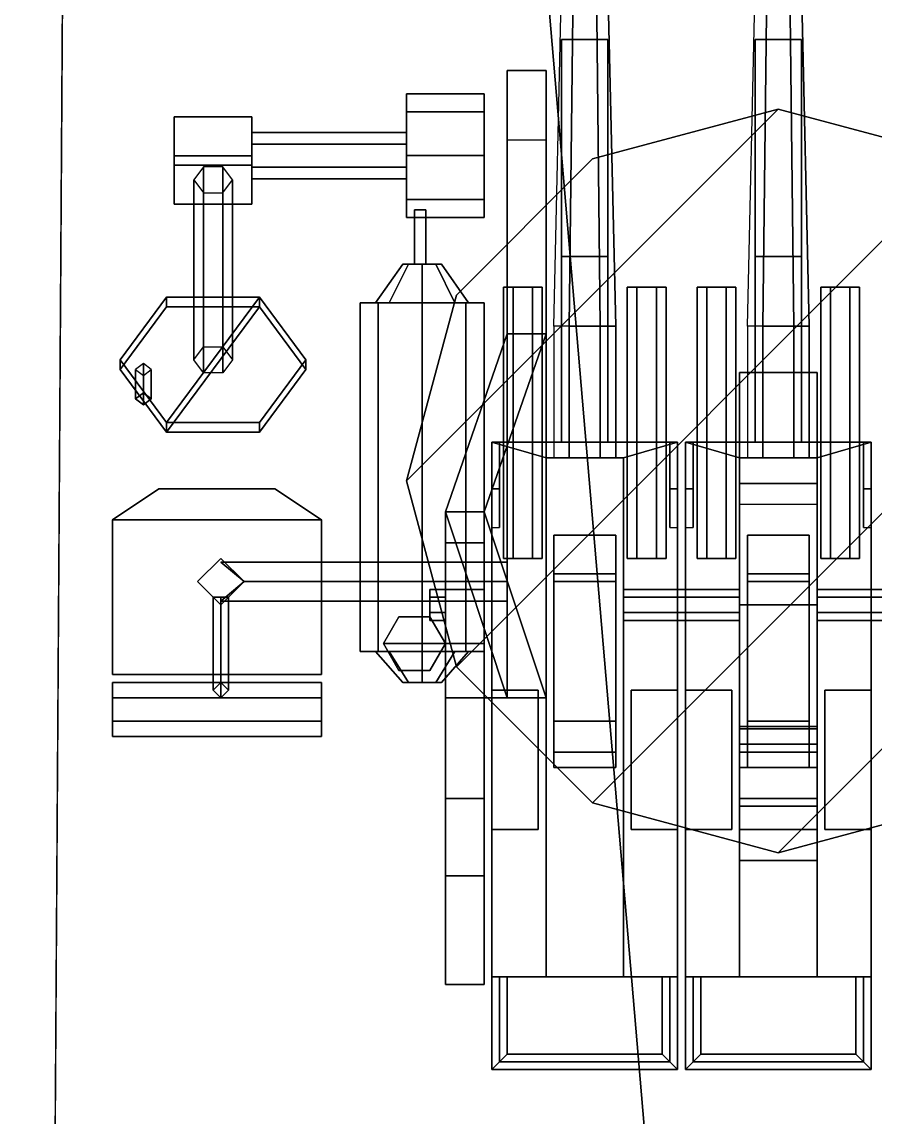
# Model space of a CAD drawing. Header units: millimetres. Extents: x -5 to 5, y -40 to 92.
# Drawn here: x -4.457 to -3.355, y -6.331 to -4.917 of the extents above; entities that cross this region are included whole.
import ezdxf

# ---------------------------------------------------------------- set-up
doc = ezdxf.new("R2010")
doc.units = ezdxf.units.MM
doc.layers.add('sleeve', color=5, linetype='Continuous')
doc.layers.add('turret', color=2, linetype='Continuous')

msp = doc.modelspace()

# ---------------------------------------------------------------- linework, layer by layer
for points in [[(-2.39, 12.2, -3.11), (-2.39, -21.2, -3.26), (-2.39, -21.2, -3.26), (-4.36, 1.97)], [(-4.36, 1.97), (-4.44, -10.4), (-4.56, -10.4, 2.47), (-4.48, 1.97, 2.47)], [(-4.36, 1.97), (-2.39, -21.2, -3.26), (-2.39, -21.2, -3.26), (-4.44, -10.4)], [(4.5429, -7.75, 4.48), (4.5115, -2.99, 4.48), (-4.5115, -2.99, 4.48), (-4.5429, -7.75, 4.48)]]:
    msp.add_3dface(points)
at = {"layer": 'sleeve'}
for points in [[(-3.7, -5.22, 5.23), (-3.7, -4.94, 5.23), (-3.76, -4.94, 5.23), (-3.76, -5.22, 5.23)], [(-3.76, -5.22, 5.17), (-3.76, -4.94, 5.18), (-3.7, -4.94, 5.18), (-3.7, -5.22, 5.17)], [(-3.7, -4.94, 5.23), (-3.7, -4.94, 5.18), (-3.76, -4.94, 5.18), (-3.76, -4.94, 5.23)], [(-3.76, -4.94, 5.23), (-3.76, -4.94, 5.18), (-3.76, -5.22, 5.17), (-3.76, -5.22, 5.23)], [(-3.7, -5.22, 5.17), (-3.7, -4.94, 5.18), (-3.7, -4.94, 5.23), (-3.7, -5.22, 5.23)], [(-3.45, -5.22, 5.23), (-3.45, -4.94, 5.23), (-3.51, -4.94, 5.23), (-3.51, -5.22, 5.23)], [(-3.51, -5.22, 5.17), (-3.51, -4.94, 5.18), (-3.45, -4.94, 5.18), (-3.45, -5.22, 5.17)], [(-3.45, -4.94, 5.23), (-3.45, -4.94, 5.18), (-3.51, -4.94, 5.18), (-3.51, -4.94, 5.23)], [(-3.51, -4.94, 5.23), (-3.51, -4.94, 5.18), (-3.51, -5.22, 5.17), (-3.51, -5.22, 5.23)], [(-3.45, -5.22, 5.17), (-3.45, -4.94, 5.18), (-3.45, -4.94, 5.23), (-3.45, -5.22, 5.23)], [(-3.76, -5.22, 5.23), (-3.76, -5.22, 5.21), (-3.7, -5.22, 5.21), (-3.7, -5.22, 5.23)], [(-3.7, -5.46, 5.21), (-3.7, -5.22, 5.21), (-3.76, -5.22, 5.21), (-3.76, -5.46, 5.21)], [(-3.76, -5.46, 5.17), (-3.76, -5.22, 5.17), (-3.7, -5.22, 5.17), (-3.7, -5.46, 5.17)], [(-3.76, -5.22, 5.21), (-3.76, -5.22, 5.17), (-3.76, -5.46, 5.17), (-3.76, -5.46, 5.21)], [(-3.7, -5.46, 5.17), (-3.7, -5.22, 5.17), (-3.7, -5.22, 5.21), (-3.7, -5.46, 5.21)], [(-3.51, -5.22, 5.23), (-3.51, -5.22, 5.21), (-3.45, -5.22, 5.21), (-3.45, -5.22, 5.23)], [(-3.45, -5.46, 5.21), (-3.45, -5.22, 5.21), (-3.51, -5.22, 5.21), (-3.51, -5.46, 5.21)], [(-3.51, -5.46, 5.17), (-3.51, -5.22, 5.17), (-3.45, -5.22, 5.17), (-3.45, -5.46, 5.17)], [(-3.51, -5.22, 5.21), (-3.51, -5.22, 5.17), (-3.51, -5.46, 5.17), (-3.51, -5.46, 5.21)], [(-3.45, -5.46, 5.17), (-3.45, -5.22, 5.17), (-3.45, -5.22, 5.21), (-3.45, -5.46, 5.21)], [(-3.8225, -5.26, 5.2817), (-3.7975, -5.26, 5.2817), (-3.785, -5.26, 5.26), (-3.835, -5.26, 5.26)], [(-3.835, -5.26, 5.26), (-3.785, -5.26, 5.26), (-3.7975, -5.26, 5.2383), (-3.8225, -5.26, 5.2383)], [(-3.8225, -5.61, 5.2383), (-3.835, -5.61, 5.26), (-3.835, -5.26, 5.26), (-3.8225, -5.26, 5.2383)], [(-3.835, -5.61, 5.26), (-3.8225, -5.61, 5.2817), (-3.8225, -5.26, 5.2817), (-3.835, -5.26, 5.26)], [(-3.7975, -5.61, 5.2383), (-3.8225, -5.61, 5.2383), (-3.8225, -5.26, 5.2383), (-3.7975, -5.26, 5.2383)], [(-3.8225, -5.61, 5.2817), (-3.7975, -5.61, 5.2817), (-3.7975, -5.26, 5.2817), (-3.8225, -5.26, 5.2817)], [(-3.785, -5.61, 5.26), (-3.7975, -5.61, 5.2383), (-3.7975, -5.26, 5.2383), (-3.785, -5.26, 5.26)], [(-3.7975, -5.61, 5.2817), (-3.785, -5.61, 5.26), (-3.785, -5.26, 5.26), (-3.7975, -5.26, 5.2817)], [(-3.675, -5.26, 5.26), (-3.625, -5.26, 5.26), (-3.6375, -5.26, 5.2383), (-3.6625, -5.26, 5.2383)], [(-3.6625, -5.26, 5.2817), (-3.6375, -5.26, 5.2817), (-3.625, -5.26, 5.26), (-3.675, -5.26, 5.26)], [(-3.6625, -5.61, 5.2383), (-3.675, -5.61, 5.26), (-3.675, -5.26, 5.26), (-3.6625, -5.26, 5.2383)], [(-3.675, -5.61, 5.26), (-3.6625, -5.61, 5.2817), (-3.6625, -5.26, 5.2817), (-3.675, -5.26, 5.26)], [(-3.6375, -5.61, 5.2383), (-3.6625, -5.61, 5.2383), (-3.6625, -5.26, 5.2383), (-3.6375, -5.26, 5.2383)], [(-3.6625, -5.61, 5.2817), (-3.6375, -5.61, 5.2817), (-3.6375, -5.26, 5.2817), (-3.6625, -5.26, 5.2817)], [(-3.625, -5.61, 5.26), (-3.6375, -5.61, 5.2383), (-3.6375, -5.26, 5.2383), (-3.625, -5.26, 5.26)], [(-3.6375, -5.61, 5.2817), (-3.625, -5.61, 5.26), (-3.625, -5.26, 5.26), (-3.6375, -5.26, 5.2817)], [(-3.5725, -5.26, 5.2817), (-3.5475, -5.26, 5.2817), (-3.535, -5.26, 5.26), (-3.585, -5.26, 5.26)], [(-3.585, -5.26, 5.26), (-3.535, -5.26, 5.26), (-3.5475, -5.26, 5.2383), (-3.5725, -5.26, 5.2383)], [(-3.5725, -5.61, 5.2383), (-3.585, -5.61, 5.26), (-3.585, -5.26, 5.26), (-3.5725, -5.26, 5.2383)], [(-3.585, -5.61, 5.26), (-3.5725, -5.61, 5.2817), (-3.5725, -5.26, 5.2817), (-3.585, -5.26, 5.26)], [(-3.5475, -5.61, 5.2383), (-3.5725, -5.61, 5.2383), (-3.5725, -5.26, 5.2383), (-3.5475, -5.26, 5.2383)], [(-3.5725, -5.61, 5.2817), (-3.5475, -5.61, 5.2817), (-3.5475, -5.26, 5.2817), (-3.5725, -5.26, 5.2817)], [(-3.535, -5.61, 5.26), (-3.5475, -5.61, 5.2383), (-3.5475, -5.26, 5.2383), (-3.535, -5.26, 5.26)], [(-3.5475, -5.61, 5.2817), (-3.535, -5.61, 5.26), (-3.535, -5.26, 5.26), (-3.5475, -5.26, 5.2817)], [(-3.425, -5.26, 5.26), (-3.375, -5.26, 5.26), (-3.3875, -5.26, 5.2383), (-3.4125, -5.26, 5.2383)], [(-3.4125, -5.26, 5.2817), (-3.3875, -5.26, 5.2817), (-3.375, -5.26, 5.26), (-3.425, -5.26, 5.26)], [(-3.4125, -5.61, 5.2383), (-3.425, -5.61, 5.26), (-3.425, -5.26, 5.26), (-3.4125, -5.26, 5.2383)], [(-3.425, -5.61, 5.26), (-3.4125, -5.61, 5.2817), (-3.4125, -5.26, 5.2817), (-3.425, -5.26, 5.26)], [(-3.3875, -5.61, 5.2383), (-3.4125, -5.61, 5.2383), (-3.4125, -5.26, 5.2383), (-3.3875, -5.26, 5.2383)], [(-3.4125, -5.61, 5.2817), (-3.3875, -5.61, 5.2817), (-3.3875, -5.26, 5.2817), (-3.4125, -5.26, 5.2817)], [(-3.375, -5.61, 5.26), (-3.3875, -5.61, 5.2383), (-3.3875, -5.26, 5.2383), (-3.375, -5.26, 5.26)], [(-3.3875, -5.61, 5.2817), (-3.375, -5.61, 5.26), (-3.375, -5.26, 5.26), (-3.3875, -5.26, 5.2817)], [(-3.53, -5.37, 4.97), (-3.53, -5.54, 5.14), (-3.43, -5.54, 5.14), (-3.43, -5.37, 4.97)], [(-3.53, -5.5131, 4.8812), (-3.53, -5.37, 4.9701), (-3.43, -5.37, 4.9701), (-3.43, -5.5131, 4.8812)], [(-3.53, -5.54, 5.14), (-3.53, -5.37, 4.97), (-3.53, -5.5131, 4.8812), (-3.53, -5.67, 4.85)], [(-3.43, -5.5131, 4.8812), (-3.43, -5.37, 4.9701), (-3.43, -5.54, 5.14), (-3.43, -5.67, 4.85)], [(-3.85, -6.15, 5.14), (-3.85, -5.46, 5.14), (-3.61, -5.46, 5.14), (-3.61, -6.15, 5.14)], [(-3.78, -6.15, 5.21), (-3.78, -5.48, 5.21), (-3.85, -5.46, 5.21), (-3.85, -6.15, 5.21)], [(-3.85, -5.46, 5.21), (-3.85, -5.46, 5.14), (-3.85, -6.15, 5.14), (-3.85, -6.15, 5.21)], [(-3.68, -5.48, 5.21), (-3.61, -5.46, 5.21), (-3.85, -5.46, 5.21), (-3.78, -5.48, 5.21)], [(-3.61, -5.46, 5.21), (-3.61, -5.46, 5.14), (-3.85, -5.46, 5.14), (-3.85, -5.46, 5.21)], [(-3.84, -5.52, 5.33), (-3.84, -5.46, 5.33), (-3.85, -5.46, 5.33), (-3.85, -5.52, 5.33)], [(-3.85, -5.46, 5.33), (-3.85, -5.46, 5.21), (-3.85, -5.57, 5.21), (-3.85, -5.52, 5.33)], [(-3.84, -5.46, 5.33), (-3.84, -5.46, 5.21), (-3.85, -5.46, 5.21), (-3.85, -5.46, 5.33)], [(-3.84, -5.57, 5.21), (-3.84, -5.46, 5.21), (-3.84, -5.46, 5.33), (-3.84, -5.52, 5.33)], [(-3.61, -6.15, 5.21), (-3.61, -5.46, 5.21), (-3.68, -5.48, 5.21), (-3.68, -6.15, 5.21)], [(-3.61, -5.46, 5.33), (-3.61, -5.46, 5.21), (-3.62, -5.46, 5.21), (-3.62, -5.46, 5.33)], [(-3.62, -5.46, 5.33), (-3.62, -5.46, 5.21), (-3.62, -5.57, 5.21), (-3.62, -5.52, 5.33)], [(-3.61, -5.52, 5.33), (-3.61, -5.46, 5.33), (-3.62, -5.46, 5.33), (-3.62, -5.52, 5.33)], [(-3.61, -6.15, 5.14), (-3.61, -5.46, 5.14), (-3.61, -5.46, 5.21), (-3.61, -6.15, 5.21)], [(-3.61, -5.57, 5.21), (-3.61, -5.46, 5.21), (-3.61, -5.46, 5.33), (-3.61, -5.52, 5.33)], [(-3.53, -6.15, 5.21), (-3.53, -5.48, 5.21), (-3.6, -5.46, 5.21), (-3.6, -6.15, 5.21)], [(-3.6, -5.46, 5.21), (-3.6, -5.46, 5.14), (-3.6, -6.15, 5.14), (-3.6, -6.15, 5.21)], [(-3.6, -6.15, 5.14), (-3.6, -5.46, 5.14), (-3.36, -5.46, 5.14), (-3.36, -6.15, 5.14)], [(-3.59, -5.52, 5.33), (-3.59, -5.46, 5.33), (-3.6, -5.46, 5.33), (-3.6, -5.52, 5.33)], [(-3.6, -5.46, 5.33), (-3.6, -5.46, 5.21), (-3.6, -5.57, 5.21), (-3.6, -5.52, 5.33)], [(-3.59, -5.46, 5.33), (-3.59, -5.46, 5.21), (-3.6, -5.46, 5.21), (-3.6, -5.46, 5.33)], [(-3.43, -5.48, 5.21), (-3.36, -5.46, 5.21), (-3.6, -5.46, 5.21), (-3.53, -5.48, 5.21)], [(-3.36, -5.46, 5.21), (-3.36, -5.46, 5.14), (-3.6, -5.46, 5.14), (-3.6, -5.46, 5.21)], [(-3.59, -5.57, 5.21), (-3.59, -5.46, 5.21), (-3.59, -5.46, 5.33), (-3.59, -5.52, 5.33)], [(-3.36, -6.15, 5.21), (-3.36, -5.46, 5.21), (-3.43, -5.48, 5.21), (-3.43, -6.15, 5.21)], [(-3.36, -5.46, 5.33), (-3.36, -5.46, 5.21), (-3.37, -5.46, 5.21), (-3.37, -5.46, 5.33)], [(-3.37, -5.46, 5.33), (-3.37, -5.46, 5.21), (-3.37, -5.57, 5.21), (-3.37, -5.52, 5.33)], [(-3.36, -5.52, 5.33), (-3.36, -5.46, 5.33), (-3.37, -5.46, 5.33), (-3.37, -5.52, 5.33)], [(-3.36, -6.15, 5.14), (-3.36, -5.46, 5.14), (-3.36, -5.46, 5.21), (-3.36, -6.15, 5.21)], [(-3.36, -5.57, 5.21), (-3.36, -5.46, 5.21), (-3.36, -5.46, 5.33), (-3.36, -5.52, 5.33)], [(-3.78, -5.48, 5.3), (-3.78, -5.48, 5.21), (-3.78, -6.15, 5.21), (-3.78, -6.15, 5.3)], [(-3.68, -6.15, 5.3), (-3.68, -5.48, 5.3), (-3.78, -5.48, 5.3), (-3.78, -6.15, 5.3)], [(-3.68, -5.48, 5.3), (-3.68, -5.48, 5.21), (-3.78, -5.48, 5.21), (-3.78, -5.48, 5.3)], [(-3.68, -6.15, 5.21), (-3.68, -5.48, 5.21), (-3.68, -5.48, 5.3), (-3.68, -6.15, 5.3)], [(-3.53, -5.48, 5.3), (-3.53, -5.48, 5.21), (-3.53, -6.15, 5.21), (-3.53, -6.15, 5.3)], [(-3.43, -6.15, 5.3), (-3.43, -5.48, 5.3), (-3.53, -5.48, 5.3), (-3.53, -6.15, 5.3)], [(-3.43, -5.48, 5.3), (-3.43, -5.48, 5.21), (-3.53, -5.48, 5.21), (-3.53, -5.48, 5.3)], [(-3.43, -6.15, 5.21), (-3.43, -5.48, 5.21), (-3.43, -5.48, 5.3), (-3.43, -6.15, 5.3)], [(-3.53, -5.67, 4.85), (-3.53, -5.5131, 4.8812), (-3.43, -5.5131, 4.8812), (-3.43, -5.67, 4.85)], [(-3.85, -5.52, 5.33), (-3.85, -5.57, 5.21), (-3.84, -5.57, 5.21), (-3.84, -5.52, 5.33)], [(-3.62, -5.52, 5.33), (-3.62, -5.57, 5.21), (-3.61, -5.57, 5.21), (-3.61, -5.52, 5.33)], [(-3.6, -5.52, 5.33), (-3.6, -5.57, 5.21), (-3.59, -5.57, 5.21), (-3.59, -5.52, 5.33)], [(-3.37, -5.52, 5.33), (-3.37, -5.57, 5.21), (-3.36, -5.57, 5.21), (-3.36, -5.52, 5.33)], [(-3.53, -5.83, 5.07), (-3.53, -5.54, 5.14), (-3.53, -5.67, 4.85), (-3.53, -5.8269, 4.8812)], [(-3.53, -5.54, 5.14), (-3.53, -5.54, 5.14), (-3.53, -5.86, 5.11), (-3.53, -5.92, 5.14)], [(-3.53, -5.54, 5.14), (-3.53, -5.54, 5.14), (-3.53, -5.83, 5.09), (-3.53, -5.86, 5.11)], [(-3.53, -5.54, 5.14), (-3.53, -5.54, 5.14), (-3.53, -5.83, 5.07), (-3.53, -5.83, 5.09)], [(-3.43, -5.67, 4.85), (-3.43, -5.5399, 5.14), (-3.43, -5.83, 5.07), (-3.43, -5.8269, 4.8812)], [(-3.43, -5.83, 5.09), (-3.43, -5.8299, 5.07), (-3.43, -5.5399, 5.14)], [(-3.43, -5.92, 5.14), (-3.43, -5.86, 5.11), (-3.43, -5.54, 5.14)], [(-3.43, -5.86, 5.11), (-3.43, -5.83, 5.09), (-3.43, -5.54, 5.14)], [(-3.69, -5.82, 5.64), (-3.69, -5.58, 5.58), (-3.77, -5.58, 5.58), (-3.77, -5.82, 5.64)], [(-3.77, -5.58, 5.58), (-3.77, -5.63, 5.44), (-3.77, -5.86, 5.52), (-3.77, -5.82, 5.64)], [(-3.69, -5.58, 5.58), (-3.69, -5.63, 5.44), (-3.77, -5.63, 5.44), (-3.77, -5.58, 5.58)], [(-3.69, -5.86, 5.52), (-3.69, -5.63, 5.44), (-3.69, -5.58, 5.58), (-3.69, -5.82, 5.64)], [(-3.44, -5.82, 5.64), (-3.44, -5.58, 5.58), (-3.52, -5.58, 5.58), (-3.52, -5.82, 5.64)], [(-3.52, -5.58, 5.58), (-3.52, -5.63, 5.44), (-3.52, -5.86, 5.52), (-3.52, -5.82, 5.64)], [(-3.44, -5.58, 5.58), (-3.44, -5.63, 5.44), (-3.52, -5.63, 5.44), (-3.52, -5.58, 5.58)], [(-3.44, -5.86, 5.52), (-3.44, -5.63, 5.44), (-3.44, -5.58, 5.58), (-3.44, -5.82, 5.64)], [(-3.8225, -5.61, 5.2383), (-3.7975, -5.61, 5.2383), (-3.785, -5.61, 5.26), (-3.835, -5.61, 5.26)], [(-3.835, -5.61, 5.26), (-3.785, -5.61, 5.26), (-3.7975, -5.61, 5.2817), (-3.8225, -5.61, 5.2817)], [(-3.675, -5.61, 5.26), (-3.625, -5.61, 5.26), (-3.6375, -5.61, 5.2817), (-3.6625, -5.61, 5.2817)], [(-3.6625, -5.61, 5.2383), (-3.6375, -5.61, 5.2383), (-3.625, -5.61, 5.26), (-3.675, -5.61, 5.26)], [(-3.5725, -5.61, 5.2383), (-3.5475, -5.61, 5.2383), (-3.535, -5.61, 5.26), (-3.585, -5.61, 5.26)], [(-3.585, -5.61, 5.26), (-3.535, -5.61, 5.26), (-3.5475, -5.61, 5.2817), (-3.5725, -5.61, 5.2817)], [(-3.425, -5.61, 5.26), (-3.375, -5.61, 5.26), (-3.3875, -5.61, 5.2817), (-3.4125, -5.61, 5.2817)], [(-3.4125, -5.61, 5.2383), (-3.3875, -5.61, 5.2383), (-3.375, -5.61, 5.26), (-3.425, -5.61, 5.26)], [(-3.77, -5.63, 5.44), (-3.77, -5.64, 5.38), (-3.77, -5.88, 5.39), (-3.77, -5.86, 5.52)], [(-3.69, -5.63, 5.44), (-3.69, -5.64, 5.38), (-3.77, -5.64, 5.38), (-3.77, -5.63, 5.44)], [(-3.77, -5.64, 5.38), (-3.77, -5.64, 5.3), (-3.77, -5.88, 5.3), (-3.77, -5.88, 5.39)], [(-3.69, -5.64, 5.38), (-3.69, -5.64, 5.3), (-3.77, -5.64, 5.3), (-3.77, -5.64, 5.38)], [(-3.69, -5.88, 5.39), (-3.69, -5.64, 5.38), (-3.69, -5.63, 5.44), (-3.69, -5.86, 5.52)], [(-3.69, -5.88, 5.3), (-3.69, -5.64, 5.3), (-3.69, -5.64, 5.38), (-3.69, -5.88, 5.39)], [(-3.52, -5.63, 5.44), (-3.52, -5.64, 5.38), (-3.52, -5.88, 5.39), (-3.52, -5.86, 5.52)], [(-3.44, -5.63, 5.44), (-3.44, -5.64, 5.38), (-3.52, -5.64, 5.38), (-3.52, -5.63, 5.44)], [(-3.52, -5.64, 5.38), (-3.52, -5.64, 5.3), (-3.52, -5.88, 5.3), (-3.52, -5.88, 5.39)], [(-3.44, -5.64, 5.38), (-3.44, -5.64, 5.3), (-3.52, -5.64, 5.3), (-3.52, -5.64, 5.38)], [(-3.44, -5.88, 5.39), (-3.44, -5.64, 5.38), (-3.44, -5.63, 5.44), (-3.44, -5.86, 5.52)], [(-3.44, -5.88, 5.3), (-3.44, -5.64, 5.3), (-3.44, -5.64, 5.38), (-3.44, -5.88, 5.39)], [(-3.93, -5.69, 5.26), (-3.93, -5.65, 5.26), (-3.93, -5.66, 5.2427), (-3.93, -5.68, 5.2427)], [(-3.93, -5.68, 5.2773), (-3.93, -5.66, 5.2773), (-3.93, -5.65, 5.26), (-3.93, -5.69, 5.26)], [(-3.91, -5.65, 5.26), (-3.91, -5.66, 5.2427), (-3.93, -5.66, 5.2427), (-3.93, -5.65, 5.26)], [(-3.91, -5.66, 5.2773), (-3.91, -5.65, 5.26), (-3.93, -5.65, 5.26), (-3.93, -5.66, 5.2773)], [(-3.68, -5.65, 5.26), (-3.68, -5.66, 5.2773), (-3.53, -5.66, 5.2773), (-3.53, -5.65, 5.26)], [(-3.68, -5.66, 5.2427), (-3.68, -5.65, 5.26), (-3.53, -5.65, 5.26), (-3.53, -5.66, 5.2427)], [(-3.43, -5.65, 5.26), (-3.43, -5.66, 5.2773), (-3.28, -5.66, 5.2773), (-3.28, -5.65, 5.26)], [(-3.43, -5.66, 5.2427), (-3.43, -5.65, 5.26), (-3.28, -5.65, 5.26), (-3.28, -5.66, 5.2427)], [(-3.91, -5.66, 5.2427), (-3.91, -5.68, 5.2427), (-3.93, -5.68, 5.2427), (-3.93, -5.66, 5.2427)], [(-3.91, -5.68, 5.2773), (-3.91, -5.66, 5.2773), (-3.93, -5.66, 5.2773), (-3.93, -5.68, 5.2773)], [(-3.68, -5.68, 5.2427), (-3.68, -5.66, 5.2427), (-3.53, -5.66, 5.2427), (-3.53, -5.68, 5.2427)], [(-3.68, -5.66, 5.2773), (-3.68, -5.68, 5.2773), (-3.53, -5.68, 5.2773), (-3.53, -5.66, 5.2773)], [(-3.43, -5.68, 5.2427), (-3.43, -5.66, 5.2427), (-3.28, -5.66, 5.2427), (-3.28, -5.68, 5.2427)], [(-3.43, -5.66, 5.2773), (-3.43, -5.68, 5.2773), (-3.28, -5.68, 5.2773), (-3.28, -5.66, 5.2773)], [(-3.91, -5.68, 5.2427), (-3.91, -5.69, 5.26), (-3.93, -5.69, 5.26), (-3.93, -5.68, 5.2427)], [(-3.91, -5.69, 5.26), (-3.91, -5.68, 5.2773), (-3.93, -5.68, 5.2773), (-3.93, -5.69, 5.26)], [(-3.68, -5.69, 5.26), (-3.68, -5.68, 5.2427), (-3.53, -5.68, 5.2427), (-3.53, -5.69, 5.26)], [(-3.68, -5.68, 5.2773), (-3.68, -5.69, 5.26), (-3.53, -5.69, 5.26), (-3.53, -5.68, 5.2773)], [(-3.53, -5.8269, 4.8812), (-3.53, -5.67, 4.85), (-3.43, -5.67, 4.85), (-3.43, -5.8269, 4.8812)], [(-3.43, -5.69, 5.26), (-3.43, -5.68, 5.2427), (-3.28, -5.68, 5.2427), (-3.28, -5.69, 5.26)], [(-3.43, -5.68, 5.2773), (-3.43, -5.69, 5.26), (-3.28, -5.69, 5.26), (-3.28, -5.68, 5.2773)], [(-3.79, -5.96, 5.31), (-3.79, -5.78, 5.31), (-3.85, -5.78, 5.31), (-3.85, -5.96, 5.31)], [(-3.79, -5.78, 5.31), (-3.79, -5.78, 5.21), (-3.85, -5.78, 5.21), (-3.85, -5.78, 5.31)], [(-3.85, -5.78, 5.31), (-3.85, -5.78, 5.21), (-3.85, -5.96, 5.21), (-3.85, -5.96, 5.31)], [(-3.79, -5.96, 5.21), (-3.79, -5.78, 5.21), (-3.79, -5.78, 5.31), (-3.79, -5.96, 5.31)], [(-3.61, -5.96, 5.31), (-3.61, -5.78, 5.31), (-3.67, -5.78, 5.31), (-3.67, -5.96, 5.31)], [(-3.61, -5.78, 5.31), (-3.61, -5.78, 5.21), (-3.67, -5.78, 5.21), (-3.67, -5.78, 5.31)], [(-3.67, -5.78, 5.31), (-3.67, -5.78, 5.21), (-3.67, -5.96, 5.21), (-3.67, -5.96, 5.31)], [(-3.61, -5.96, 5.21), (-3.61, -5.78, 5.21), (-3.61, -5.78, 5.31), (-3.61, -5.96, 5.31)], [(-3.54, -5.96, 5.31), (-3.54, -5.78, 5.31), (-3.6, -5.78, 5.31), (-3.6, -5.96, 5.31)], [(-3.54, -5.78, 5.31), (-3.54, -5.78, 5.21), (-3.6, -5.78, 5.21), (-3.6, -5.78, 5.31)], [(-3.6, -5.78, 5.31), (-3.6, -5.78, 5.21), (-3.6, -5.96, 5.21), (-3.6, -5.96, 5.31)], [(-3.54, -5.96, 5.21), (-3.54, -5.78, 5.21), (-3.54, -5.78, 5.31), (-3.54, -5.96, 5.31)], [(-3.36, -5.96, 5.31), (-3.36, -5.78, 5.31), (-3.42, -5.78, 5.31), (-3.42, -5.96, 5.31)], [(-3.36, -5.78, 5.31), (-3.36, -5.78, 5.21), (-3.42, -5.78, 5.21), (-3.42, -5.78, 5.31)], [(-3.42, -5.78, 5.31), (-3.42, -5.78, 5.21), (-3.42, -5.96, 5.21), (-3.42, -5.96, 5.31)], [(-3.36, -5.96, 5.21), (-3.36, -5.78, 5.21), (-3.36, -5.78, 5.31), (-3.36, -5.96, 5.31)], [(-3.77, -5.82, 5.64), (-3.77, -5.86, 5.52), (-3.69, -5.86, 5.52), (-3.69, -5.82, 5.64)], [(-3.52, -5.82, 5.64), (-3.52, -5.86, 5.52), (-3.44, -5.86, 5.52), (-3.44, -5.82, 5.64)], [(-3.53, -5.9599, 4.9701), (-3.53, -5.8269, 4.8812), (-3.43, -5.8269, 4.8812), (-3.43, -5.9599, 4.9701)], [(-3.53, -5.85, 4.98), (-3.53, -5.83, 5.07), (-3.53, -5.8269, 4.8812)], [(-3.53, -5.88, 4.97), (-3.53, -5.85, 4.98), (-3.53, -5.8269, 4.8812)], [(-3.53, -5.9599, 4.9701), (-3.53, -5.88, 4.97), (-3.53, -5.8269, 4.8812)], [(-3.53, -5.83, 5.07), (-3.53, -5.85, 4.98), (-3.43, -5.85, 4.98), (-3.43, -5.83, 5.07)], [(-3.53, -5.86, 5.11), (-3.53, -5.83, 5.09), (-3.43, -5.83, 5.09), (-3.43, -5.86, 5.11)], [(-3.53, -5.83, 5.09), (-3.53, -5.83, 5.07), (-3.43, -5.83, 5.07), (-3.43, -5.83, 5.09)], [(-3.43, -5.8269, 4.8812), (-3.43, -5.8299, 5.07), (-3.43, -5.85, 4.98), (-3.43, -5.8269, 4.8812)], [(-3.43, -5.8269, 4.8812), (-3.43, -5.85, 4.98), (-3.43, -5.88, 4.97), (-3.43, -5.8269, 4.8812)], [(-3.43, -5.8269, 4.8812), (-3.43, -5.88, 4.97), (-3.43, -5.9599, 4.9701), (-3.43, -5.8269, 4.8812)], [(-3.53, -5.85, 4.98), (-3.53, -5.88, 4.97), (-3.43, -5.88, 4.97), (-3.43, -5.85, 4.98)], [(-3.77, -5.86, 5.52), (-3.77, -5.88, 5.39), (-3.69, -5.88, 5.39), (-3.69, -5.86, 5.52)], [(-3.53, -5.88, 5.11), (-3.53, -5.86, 5.11), (-3.43, -5.86, 5.11), (-3.43, -5.88, 5.11)], [(-3.53, -5.86, 5.11), (-3.53, -5.86, 5.11), (-3.53, -5.88, 5.11), (-3.53, -5.92, 5.14)], [(-3.52, -5.86, 5.52), (-3.52, -5.88, 5.39), (-3.44, -5.88, 5.39), (-3.44, -5.86, 5.52)], [(-3.43, -5.92, 5.14), (-3.43, -5.88, 5.11), (-3.43, -5.86, 5.11)], [(-3.77, -5.88, 5.39), (-3.77, -5.88, 5.3), (-3.69, -5.88, 5.3), (-3.69, -5.88, 5.39)], [(-3.53, -5.92, 5.01), (-3.53, -5.88, 5.11), (-3.43, -5.88, 5.11), (-3.43, -5.92, 5.01)], [(-3.53, -5.88, 4.97), (-3.53, -5.92, 5.01), (-3.43, -5.92, 5.01), (-3.43, -5.88, 4.97)], [(-3.53, -5.92, 5.01), (-3.53, -5.88, 4.97), (-3.53, -5.9599, 4.9701), (-3.53, -6, 5.02)], [(-3.53, -5.88, 5.11), (-3.53, -5.92, 5.01), (-3.53, -5.93, 5.07), (-3.53, -5.92, 5.09)], [(-3.53, -5.88, 5.11), (-3.53, -5.88, 5.11), (-3.53, -5.92, 5.09), (-3.53, -5.92, 5.14)], [(-3.52, -5.88, 5.39), (-3.52, -5.88, 5.3), (-3.44, -5.88, 5.3), (-3.44, -5.88, 5.39)], [(-3.43, -6, 5.02), (-3.43, -5.9599, 4.9701), (-3.43, -5.88, 4.97), (-3.43, -5.92, 5.01)], [(-3.43, -5.92, 5.09), (-3.43, -5.93, 5.07), (-3.43, -5.92, 5.01), (-3.43, -5.88, 5.11)], [(-3.43, -5.92, 5.14), (-3.43, -5.92, 5.09), (-3.43, -5.88, 5.11)], [(-3.53, -5.92, 5.14), (-3.53, -5.92, 5.09), (-3.43, -5.92, 5.09), (-3.43, -5.92, 5.14)], [(-3.53, -5.92, 5.09), (-3.53, -5.93, 5.07), (-3.43, -5.93, 5.07), (-3.43, -5.92, 5.09)], [(-3.53, -5.93, 5.07), (-3.53, -5.92, 5.01), (-3.53, -6, 5.0201)], [(-3.43, -5.93, 5.07), (-3.43, -6, 5.0201), (-3.43, -5.92, 5.01)], [(-3.53, -5.93, 5.07), (-3.53, -6, 5.0201), (-3.43, -6, 5.0201), (-3.43, -5.93, 5.07)], [(-3.85, -5.96, 5.31), (-3.85, -5.96, 5.21), (-3.79, -5.96, 5.21), (-3.79, -5.96, 5.31)], [(-3.67, -5.96, 5.31), (-3.67, -5.96, 5.21), (-3.61, -5.96, 5.21), (-3.61, -5.96, 5.31)], [(-3.6, -5.96, 5.31), (-3.6, -5.96, 5.21), (-3.54, -5.96, 5.21), (-3.54, -5.96, 5.31)], [(-3.53, -6, 5.02), (-3.53, -5.9599, 4.9701), (-3.43, -5.9599, 4.9701), (-3.43, -6, 5.02)], [(-3.42, -5.96, 5.31), (-3.42, -5.96, 5.21), (-3.36, -5.96, 5.21), (-3.36, -5.96, 5.31)], [(-3.85, -6.15, 5.21), (-3.85, -6.15, 5.14), (-3.61, -6.15, 5.14), (-3.61, -6.15, 5.21)], [(-3.84, -6.26, 5.23), (-3.85, -6.27, 5.24), (-3.85, -6.15, 5.16), (-3.84, -6.15, 5.15)], [(-3.85, -6.27, 5.24), (-3.84, -6.26, 5.25), (-3.84, -6.15, 5.17), (-3.85, -6.15, 5.16)], [(-3.83, -6.25, 5.24), (-3.84, -6.26, 5.23), (-3.84, -6.15, 5.15), (-3.83, -6.15, 5.16)], [(-3.84, -6.26, 5.25), (-3.83, -6.25, 5.24), (-3.83, -6.15, 5.16), (-3.84, -6.15, 5.17)], [(-3.78, -6.15, 5.3), (-3.78, -6.15, 5.21), (-3.68, -6.15, 5.21), (-3.68, -6.15, 5.3)], [(-3.62, -6.26, 5.23), (-3.63, -6.25, 5.24), (-3.63, -6.15, 5.16), (-3.62, -6.15, 5.15)], [(-3.63, -6.25, 5.24), (-3.62, -6.26, 5.25), (-3.62, -6.15, 5.17), (-3.63, -6.15, 5.16)], [(-3.61, -6.27, 5.24), (-3.62, -6.26, 5.23), (-3.62, -6.15, 5.15), (-3.61, -6.15, 5.16)], [(-3.62, -6.26, 5.25), (-3.61, -6.27, 5.24), (-3.61, -6.15, 5.16), (-3.62, -6.15, 5.17)], [(-3.59, -6.26, 5.23), (-3.6, -6.27, 5.24), (-3.6, -6.15, 5.16), (-3.59, -6.15, 5.15)], [(-3.6, -6.27, 5.24), (-3.59, -6.26, 5.25), (-3.59, -6.15, 5.17), (-3.6, -6.15, 5.16)], [(-3.6, -6.15, 5.21), (-3.6, -6.15, 5.14), (-3.36, -6.15, 5.14), (-3.36, -6.15, 5.21)], [(-3.58, -6.25, 5.24), (-3.59, -6.26, 5.23), (-3.59, -6.15, 5.15), (-3.58, -6.15, 5.16)], [(-3.59, -6.26, 5.25), (-3.58, -6.25, 5.24), (-3.58, -6.15, 5.16), (-3.59, -6.15, 5.17)], [(-3.53, -6.15, 5.3), (-3.53, -6.15, 5.21), (-3.43, -6.15, 5.21), (-3.43, -6.15, 5.3)], [(-3.37, -6.26, 5.23), (-3.38, -6.25, 5.24), (-3.38, -6.15, 5.16), (-3.37, -6.15, 5.15)], [(-3.38, -6.25, 5.24), (-3.37, -6.26, 5.25), (-3.37, -6.15, 5.17), (-3.38, -6.15, 5.16)], [(-3.36, -6.27, 5.24), (-3.37, -6.26, 5.23), (-3.37, -6.15, 5.15), (-3.36, -6.15, 5.16)], [(-3.37, -6.26, 5.25), (-3.36, -6.27, 5.24), (-3.36, -6.15, 5.16), (-3.37, -6.15, 5.17)], [(-3.62, -6.26, 5.23), (-3.61, -6.27, 5.24), (-3.85, -6.27, 5.24), (-3.84, -6.26, 5.23)], [(-3.61, -6.27, 5.24), (-3.62, -6.26, 5.25), (-3.84, -6.26, 5.25), (-3.85, -6.27, 5.24)], [(-3.63, -6.25, 5.24), (-3.62, -6.26, 5.23), (-3.84, -6.26, 5.23), (-3.83, -6.25, 5.24)], [(-3.62, -6.26, 5.25), (-3.63, -6.25, 5.24), (-3.83, -6.25, 5.24), (-3.84, -6.26, 5.25)], [(-3.37, -6.26, 5.23), (-3.36, -6.27, 5.24), (-3.6, -6.27, 5.24), (-3.59, -6.26, 5.23)], [(-3.36, -6.27, 5.24), (-3.37, -6.26, 5.25), (-3.59, -6.26, 5.25), (-3.6, -6.27, 5.24)], [(-3.38, -6.25, 5.24), (-3.37, -6.26, 5.23), (-3.59, -6.26, 5.23), (-3.58, -6.25, 5.24)], [(-3.37, -6.26, 5.25), (-3.38, -6.25, 5.24), (-3.58, -6.25, 5.24), (-3.59, -6.26, 5.25)]]:
    msp.add_3dface(points, dxfattribs=at)
at = {"layer": 'turret'}
for points in [[(-3.83, -5.79, 4.52), (-3.83, -5.32, 5.05), (-3.83, -4.98, 4.62), (-3.83, -5.07, 4.52)], [(-3.78, -5.32, 5.05), (-3.78, -4.98, 4.62), (-3.83, -4.98, 4.62), (-3.83, -5.32, 5.05)], [(-3.78, -4.98, 4.62), (-3.78, -5.07, 4.52), (-3.83, -5.07, 4.52), (-3.83, -4.98, 4.62)], [(-3.78, -5.79, 4.52), (-3.78, -5.07, 4.52), (-3.78, -4.98, 4.62), (-3.78, -5.32, 5.05)], [(-3.96, -5.01, 4.62), (-3.96, -5.1466, 4.6766), (-3.96, -5.09, 4.7), (-3.96, -5.0334, 4.6766)], [(-3.96, -5.0334, 4.5634), (-3.96, -5.17, 4.62), (-3.96, -5.1466, 4.6766), (-3.96, -5.01, 4.62)], [(-3.86, -5.01, 4.62), (-3.86, -5.0334, 4.5634), (-3.96, -5.0334, 4.5634), (-3.96, -5.01, 4.62)], [(-3.86, -5.0334, 4.6766), (-3.86, -5.01, 4.62), (-3.96, -5.01, 4.62), (-3.96, -5.0334, 4.6766)], [(-3.86, -5.09, 4.54), (-3.86, -5.0334, 4.5634), (-3.86, -5.01, 4.62), (-3.86, -5.1466, 4.5634)], [(-3.86, -5.1466, 4.5634), (-3.86, -5.01, 4.62), (-3.86, -5.0334, 4.6766), (-3.86, -5.17, 4.62)], [(-3.8957, -5.75, 4.52), (-3.24, -5.0943, 4.52), (-3.48, -5.03, 4.52), (-3.96, -5.51, 4.52)], [(-3.96, -5.51, 4.52), (-3.48, -5.03, 4.52), (-3.72, -5.0943, 4.52), (-3.8957, -5.27, 4.52)], [(-3.96, -5.09, 4.54), (-3.96, -5.1466, 4.5634), (-3.96, -5.17, 4.62), (-3.96, -5.0334, 4.5634)], [(-3.86, -5.0334, 4.5634), (-3.86, -5.09, 4.54), (-3.96, -5.09, 4.54), (-3.96, -5.0334, 4.5634)], [(-3.86, -5.09, 4.7), (-3.86, -5.0334, 4.6766), (-3.96, -5.0334, 4.6766), (-3.96, -5.09, 4.7)], [(-3.86, -5.17, 4.62), (-3.86, -5.0334, 4.6766), (-3.86, -5.09, 4.7), (-3.86, -5.1466, 4.6766)], [(-3.48, -5.03, 4.48), (-3.72, -5.0943, 4.48), (-3.72, -5.0943, 4.52), (-3.48, -5.03, 4.52)], [(-3.24, -5.0943, 4.48), (-3.48, -5.03, 4.48), (-3.48, -5.03, 4.52), (-3.24, -5.0943, 4.52)], [(-4.26, -5.1023, 4.5615), (-4.26, -5.04, 4.6118), (-4.16, -5.04, 4.6118), (-4.16, -5.1023, 4.5615)], [(-4.16, -5.0903, 4.674), (-4.16, -5.04, 4.6118), (-4.26, -5.04, 4.6118), (-4.26, -5.0903, 4.674)], [(-4.26, -5.0903, 4.674), (-4.26, -5.04, 4.6118), (-4.26, -5.1023, 4.5615), (-4.26, -5.1525, 4.6238)], [(-4.16, -5.1023, 4.5615), (-4.16, -5.04, 4.6118), (-4.16, -5.0903, 4.674), (-4.16, -5.1525, 4.6238)], [(-4.16, -5.075, 4.594), (-4.16, -5.06, 4.62), (-3.96, -5.06, 4.62), (-3.96, -5.075, 4.594)], [(-4.16, -5.06, 4.62), (-4.16, -5.075, 4.646), (-3.96, -5.075, 4.646), (-3.96, -5.06, 4.62)], [(-4.16, -5.105, 4.594), (-4.16, -5.075, 4.594), (-3.96, -5.075, 4.594), (-3.96, -5.105, 4.594)], [(-4.16, -5.075, 4.646), (-4.16, -5.105, 4.646), (-3.96, -5.105, 4.646), (-3.96, -5.075, 4.646)], [(-3.86, -5.09, 4.54), (-3.86, -5.1466, 4.5634), (-3.96, -5.1466, 4.5634), (-3.96, -5.09, 4.54)], [(-3.86, -5.1466, 4.6766), (-3.86, -5.09, 4.7), (-3.96, -5.09, 4.7), (-3.96, -5.1466, 4.6766)], [(-4.16, -5.1525, 4.6238), (-4.16, -5.0903, 4.674), (-4.26, -5.0903, 4.674), (-4.26, -5.1525, 4.6238)], [(-4.26, -5.1525, 4.6238), (-4.26, -5.1023, 4.5615), (-4.16, -5.1023, 4.5615), (-4.16, -5.1525, 4.6238)], [(-3.72, -5.9257, 4.52), (-3.0643, -5.27, 4.52), (-3.24, -5.0943, 4.52), (-3.8957, -5.75, 4.52)], [(-3.72, -5.0943, 4.48), (-3.8957, -5.27, 4.48), (-3.8957, -5.27, 4.52), (-3.72, -5.0943, 4.52)], [(-4.2225, -5.1045, 4.6625), (-4.235, -5.1214, 4.6489), (-4.235, -5.3537, 4.9369), (-4.2225, -5.3368, 4.9505)], [(-4.1975, -5.1045, 4.6625), (-4.2225, -5.1045, 4.6625), (-4.2225, -5.3368, 4.9505), (-4.1975, -5.3368, 4.9505)], [(-4.185, -5.1214, 4.6489), (-4.1975, -5.1045, 4.6625), (-4.1975, -5.3368, 4.9505), (-4.185, -5.3537, 4.9369)], [(-4.16, -5.12, 4.62), (-4.16, -5.105, 4.594), (-3.96, -5.105, 4.594), (-3.96, -5.12, 4.62)], [(-4.16, -5.105, 4.646), (-4.16, -5.12, 4.62), (-3.96, -5.12, 4.62), (-3.96, -5.105, 4.646)], [(-4.235, -5.1214, 4.6489), (-4.2225, -5.1382, 4.6353), (-4.2225, -5.3705, 4.9233), (-4.235, -5.3537, 4.9369)], [(-4.1975, -5.1382, 4.6353), (-4.185, -5.1214, 4.6489), (-4.185, -5.3537, 4.9369), (-4.1975, -5.3705, 4.9233)], [(-4.2225, -5.1382, 4.6353), (-4.1975, -5.1382, 4.6353), (-4.1975, -5.3705, 4.9233), (-4.2225, -5.3705, 4.9233)], [(-3.86, -5.1466, 4.5634), (-3.86, -5.17, 4.62), (-3.96, -5.17, 4.62), (-3.96, -5.1466, 4.5634)], [(-3.86, -5.17, 4.62), (-3.86, -5.1466, 4.6766), (-3.96, -5.1466, 4.6766), (-3.96, -5.17, 4.62)], [(-3.935, -5.23, 4.6113), (-3.95, -5.23, 4.62), (-3.95, -5.16, 4.62), (-3.935, -5.16, 4.6113)], [(-3.95, -5.23, 4.62), (-3.935, -5.23, 4.6287), (-3.935, -5.16, 4.6287), (-3.95, -5.16, 4.62)], [(-3.935, -5.23, 4.6287), (-3.935, -5.23, 4.6113), (-3.935, -5.16, 4.6113), (-3.935, -5.16, 4.6287)], [(-3.9824, -5.28, 4.5776), (-4, -5.28, 4.62), (-3.965, -5.23, 4.62), (-3.9577, -5.23, 4.6023)], [(-4, -5.28, 4.62), (-3.9824, -5.28, 4.6624), (-3.9577, -5.23, 4.6377), (-3.965, -5.23, 4.62)], [(-3.94, -5.28, 4.56), (-3.9824, -5.28, 4.5776), (-3.9577, -5.23, 4.6023), (-3.94, -5.23, 4.595)], [(-3.9824, -5.28, 4.6624), (-3.94, -5.28, 4.68), (-3.94, -5.23, 4.645), (-3.9577, -5.23, 4.6377)], [(-3.9577, -5.23, 4.6377), (-3.94, -5.23, 4.645), (-3.9223, -5.23, 4.6377), (-3.965, -5.23, 4.62)], [(-3.965, -5.23, 4.62), (-3.9223, -5.23, 4.6377), (-3.915, -5.23, 4.62), (-3.9577, -5.23, 4.6023)], [(-3.9577, -5.23, 4.6023), (-3.915, -5.23, 4.62), (-3.9223, -5.23, 4.6023), (-3.94, -5.23, 4.595)], [(-3.8976, -5.28, 4.5776), (-3.94, -5.28, 4.56), (-3.94, -5.23, 4.595), (-3.9223, -5.23, 4.6023)], [(-3.94, -5.28, 4.68), (-3.8976, -5.28, 4.6624), (-3.9223, -5.23, 4.6377), (-3.94, -5.23, 4.645)], [(-3.88, -5.28, 4.62), (-3.8976, -5.28, 4.5776), (-3.9223, -5.23, 4.6023), (-3.915, -5.23, 4.62)], [(-3.8976, -5.28, 4.6624), (-3.88, -5.28, 4.62), (-3.915, -5.23, 4.62), (-3.9223, -5.23, 4.6377)], [(-4.15, -5.2728, 5.0022), (-4.27, -5.4346, 4.8717), (-4.33, -5.3537, 4.9369), (-4.27, -5.2728, 5.0022)], [(-4.27, -5.2728, 5.0022), (-4.33, -5.3537, 4.9369), (-4.33, -5.3662, 4.9525), (-4.27, -5.2854, 5.0177)], [(-4.09, -5.3537, 4.9369), (-4.15, -5.4346, 4.8717), (-4.27, -5.4346, 4.8717), (-4.15, -5.2728, 5.0022)], [(-4.15, -5.2728, 5.0022), (-4.27, -5.2728, 5.0022), (-4.27, -5.2854, 5.0177), (-4.15, -5.2854, 5.0177)], [(-4.09, -5.3537, 4.9369), (-4.15, -5.2728, 5.0022), (-4.15, -5.2854, 5.0177), (-4.09, -5.3662, 4.9525)], [(-3.8957, -5.27, 4.48), (-3.96, -5.51, 4.48), (-3.96, -5.51, 4.52), (-3.8957, -5.27, 4.52)], [(-3.48, -5.99, 4.52), (-3, -5.51, 4.52), (-3.0643, -5.27, 4.52), (-3.72, -5.9257, 4.52)], [(-4.27, -5.4471, 4.8872), (-4.15, -5.2854, 5.0177), (-4.27, -5.2854, 5.0177), (-4.33, -5.3662, 4.9525)], [(-4.15, -5.4471, 4.8872), (-4.09, -5.3662, 4.9525), (-4.15, -5.2854, 5.0177), (-4.27, -5.4471, 4.8872)], [(-3.9966, -5.28, 4.6766), (-3.94, -5.28, 4.7), (-3.8834, -5.28, 4.6766), (-4.02, -5.28, 4.62)], [(-4.02, -5.28, 4.62), (-3.8834, -5.28, 4.6766), (-3.86, -5.28, 4.62), (-3.9966, -5.28, 4.5634)], [(-3.9966, -5.73, 4.5634), (-4.02, -5.73, 4.62), (-4.02, -5.28, 4.62), (-3.9966, -5.28, 4.5634)], [(-4.02, -5.73, 4.62), (-3.9966, -5.73, 4.6766), (-3.9966, -5.28, 4.6766), (-4.02, -5.28, 4.62)], [(-3.9966, -5.28, 4.5634), (-3.86, -5.28, 4.62), (-3.8834, -5.28, 4.5634), (-3.94, -5.28, 4.54)], [(-3.94, -5.73, 4.54), (-3.9966, -5.73, 4.5634), (-3.9966, -5.28, 4.5634), (-3.94, -5.28, 4.54)], [(-3.9966, -5.73, 4.6766), (-3.94, -5.73, 4.7), (-3.94, -5.28, 4.7), (-3.9966, -5.28, 4.6766)], [(-3.8834, -5.73, 4.5634), (-3.94, -5.73, 4.54), (-3.94, -5.28, 4.54), (-3.8834, -5.28, 4.5634)], [(-3.94, -5.73, 4.7), (-3.8834, -5.73, 4.6766), (-3.8834, -5.28, 4.6766), (-3.94, -5.28, 4.7)], [(-3.86, -5.73, 4.62), (-3.8834, -5.73, 4.5634), (-3.8834, -5.28, 4.5634), (-3.86, -5.28, 4.62)], [(-3.8834, -5.73, 4.6766), (-3.86, -5.73, 4.62), (-3.86, -5.28, 4.62), (-3.8834, -5.28, 4.6766)], [(-3.83, -5.32, 5.05), (-3.83, -5.79, 4.52), (-3.83, -5.79, 4.52), (-3.91, -5.55, 5.1708)], [(-3.86, -5.55, 5.1708), (-3.78, -5.32, 5.05), (-3.83, -5.32, 5.05), (-3.91, -5.55, 5.1708)], [(-3.86, -5.55, 5.1708), (-3.78, -5.79, 4.52), (-3.78, -5.79, 4.52), (-3.78, -5.32, 5.05)], [(-4.33, -5.3537, 4.9369), (-4.27, -5.4346, 4.8717), (-4.27, -5.4471, 4.8872), (-4.33, -5.3662, 4.9525)], [(-4.3, -5.3585, 4.9588), (-4.31, -5.3662, 4.9525), (-4.31, -5.4039, 4.9992), (-4.3, -5.3961, 5.0055)], [(-4.29, -5.3662, 4.9525), (-4.3, -5.3585, 4.9588), (-4.3, -5.3961, 5.0055), (-4.29, -5.4039, 4.9992)], [(-4.15, -5.4346, 4.8717), (-4.09, -5.3537, 4.9369), (-4.09, -5.3662, 4.9525), (-4.15, -5.4471, 4.8872)], [(-4.31, -5.3662, 4.9525), (-4.3, -5.374, 4.9462), (-4.3, -5.4117, 4.9929), (-4.31, -5.4039, 4.9992)], [(-4.3, -5.374, 4.9462), (-4.29, -5.3662, 4.9525), (-4.29, -5.4039, 4.9992), (-4.3, -5.4117, 4.9929)], [(-4.3, -5.4117, 4.9929), (-4.29, -5.4039, 4.9992), (-4.3, -5.3961, 5.0055), (-4.31, -5.4039, 4.9992)], [(-4.27, -5.4346, 4.8717), (-4.15, -5.4346, 4.8717), (-4.15, -5.4471, 4.8872), (-4.27, -5.4471, 4.8872)], [(-3.96, -5.51, 4.48), (-3.8957, -5.75, 4.48), (-3.8957, -5.75, 4.52), (-3.96, -5.51, 4.52)], [(-3.24, -5.9257, 4.52), (-3.0643, -5.75, 4.52), (-3, -5.51, 4.52), (-3.48, -5.99, 4.52)], [(-4.28, -5.52, 4.72), (-4.28, -5.52, 4.71), (-4.34, -5.56, 4.71), (-4.34, -5.56, 4.73)], [(-4.34, -5.56, 4.71), (-4.28, -5.52, 4.71), (-4.13, -5.52, 4.71), (-4.07, -5.56, 4.71)], [(-4.07, -5.56, 4.73), (-4.13, -5.52, 4.72), (-4.28, -5.52, 4.72), (-4.34, -5.56, 4.73)], [(-4.13, -5.52, 4.72), (-4.13, -5.52, 4.71), (-4.28, -5.52, 4.71), (-4.28, -5.52, 4.72)], [(-4.07, -5.56, 4.71), (-4.13, -5.52, 4.71), (-4.13, -5.52, 4.72), (-4.07, -5.56, 4.73)], [(-3.91, -5.55, 5.1708), (-3.83, -5.79, 4.52), (-3.83, -5.79, 4.52), (-3.91, -5.79, 5.14)], [(-3.91, -5.55, 5.1708), (-3.91, -5.79, 5.14), (-3.91, -5.79, 5.23), (-3.91, -5.72, 5.26)], [(-3.91, -5.59, 5.32), (-3.91, -5.55, 5.27), (-3.91, -5.72, 5.26), (-3.91, -5.65, 5.32)], [(-3.86, -5.59, 5.32), (-3.86, -5.55, 5.27), (-3.91, -5.55, 5.27), (-3.91, -5.59, 5.32)], [(-3.91, -5.72, 5.26), (-3.91, -5.55, 5.27), (-3.86, -5.55, 5.27), (-3.86, -5.72, 5.26)], [(-3.91, -5.55, 5.27), (-3.91, -5.55, 5.1708), (-3.91, -5.72, 5.26)], [(-3.86, -5.55, 5.27), (-3.86, -5.55, 5.1708), (-3.91, -5.55, 5.1708), (-3.91, -5.55, 5.27)], [(-3.86, -5.72, 5.26), (-3.86, -5.55, 5.27), (-3.91, -5.55, 5.27), (-3.91, -5.72, 5.26)], [(-3.86, -5.79, 5.14), (-3.78, -5.79, 4.52), (-3.78, -5.79, 4.52), (-3.86, -5.55, 5.1708)], [(-3.86, -5.72, 5.26), (-3.86, -5.79, 5.23), (-3.86, -5.79, 5.14), (-3.86, -5.55, 5.1708)], [(-3.86, -5.72, 5.26), (-3.86, -5.55, 5.27), (-3.86, -5.59, 5.32), (-3.86, -5.65, 5.32)], [(-3.86, -5.72, 5.26), (-3.86, -5.55, 5.1708), (-3.86, -5.55, 5.27), (-3.86, -5.72, 5.26)], [(-4.34, -5.76, 4.71), (-4.34, -5.56, 4.71), (-4.07, -5.56, 4.71), (-4.07, -5.76, 4.71)], [(-4.34, -5.56, 4.73), (-4.34, -5.56, 4.71), (-4.34, -5.76, 4.71), (-4.34, -5.76, 4.73)], [(-4.07, -5.76, 4.73), (-4.07, -5.56, 4.73), (-4.34, -5.56, 4.73), (-4.34, -5.76, 4.73)], [(-4.07, -5.76, 4.71), (-4.07, -5.56, 4.71), (-4.07, -5.56, 4.73), (-4.07, -5.76, 4.73)], [(-3.86, -5.65, 5.32), (-3.86, -5.59, 5.32), (-3.91, -5.59, 5.32), (-3.91, -5.65, 5.32)], [(-4.2, -5.61, 4.6), (-4.23, -5.64, 4.6), (-4.23, -5.64, 4.71), (-4.2, -5.61, 4.71)], [(-4.17, -5.64, 4.6), (-4.2, -5.61, 4.6), (-4.2, -5.61, 4.71), (-4.17, -5.64, 4.71)], [(-4.17, -5.64, 4.625), (-4.2, -5.615, 4.65), (-3.83, -5.615, 4.65), (-3.83, -5.64, 4.625)], [(-4.2, -5.615, 4.65), (-4.17, -5.64, 4.675), (-3.83, -5.64, 4.675), (-3.83, -5.615, 4.65)], [(-4.23, -5.64, 4.6), (-4.2, -5.67, 4.6), (-4.2, -5.67, 4.71), (-4.23, -5.64, 4.71)], [(-4.2, -5.67, 4.6), (-4.17, -5.64, 4.6), (-4.17, -5.64, 4.71), (-4.2, -5.67, 4.71)], [(-4.2, -5.665, 4.65), (-4.17, -5.64, 4.625), (-3.83, -5.64, 4.625), (-3.83, -5.665, 4.65)], [(-4.17, -5.64, 4.675), (-4.2, -5.665, 4.65), (-3.83, -5.665, 4.65), (-3.83, -5.64, 4.675)], [(-3.91, -5.65, 5.32), (-3.91, -5.72, 5.26), (-3.86, -5.72, 5.26), (-3.86, -5.65, 5.32)], [(-4.2, -5.66, 4.7), (-4.21, -5.66, 4.69), (-4.21, -5.78, 4.69), (-4.2, -5.77, 4.7)], [(-4.21, -5.66, 4.69), (-4.2, -5.66, 4.68), (-4.2, -5.79, 4.68), (-4.21, -5.78, 4.69)], [(-4.19, -5.66, 4.69), (-4.2, -5.66, 4.7), (-4.2, -5.77, 4.7), (-4.19, -5.78, 4.69)], [(-4.2, -5.66, 4.68), (-4.19, -5.66, 4.69), (-4.19, -5.78, 4.69), (-4.2, -5.79, 4.68)], [(-3.97, -5.6854, 4.71), (-3.93, -5.6854, 4.71), (-3.91, -5.72, 4.71), (-3.99, -5.72, 4.71)], [(-3.99, -5.72, 5.09), (-3.91, -5.72, 5.09), (-3.93, -5.6854, 5.09), (-3.97, -5.6854, 5.09)], [(-3.97, -5.6854, 4.71), (-3.99, -5.72, 4.71), (-3.99, -5.72, 5.09), (-3.97, -5.6854, 5.09)], [(-3.93, -5.6854, 4.71), (-3.97, -5.6854, 4.71), (-3.97, -5.6854, 5.09), (-3.93, -5.6854, 5.09)], [(-3.91, -5.72, 4.71), (-3.93, -5.6854, 4.71), (-3.93, -5.6854, 5.09), (-3.91, -5.72, 5.09)], [(-3.99, -5.72, 4.71), (-3.91, -5.72, 4.71), (-3.93, -5.7546, 4.71), (-3.97, -5.7546, 4.71)], [(-3.97, -5.7546, 5.09), (-3.93, -5.7546, 5.09), (-3.91, -5.72, 5.09), (-3.99, -5.72, 5.09)], [(-3.99, -5.72, 4.71), (-3.97, -5.7546, 4.71), (-3.97, -5.7546, 5.09), (-3.99, -5.72, 5.09)], [(-3.93, -5.7546, 4.71), (-3.91, -5.72, 4.71), (-3.91, -5.72, 5.09), (-3.93, -5.7546, 5.09)], [(-3.91, -5.72, 5.26), (-3.91, -5.79, 5.23), (-3.86, -5.79, 5.23), (-3.86, -5.72, 5.26)], [(-3.8834, -5.73, 4.5634), (-4.02, -5.73, 4.62), (-3.9966, -5.73, 4.5634), (-3.94, -5.73, 4.54)], [(-3.86, -5.73, 4.62), (-3.9966, -5.73, 4.6766), (-4.02, -5.73, 4.62), (-3.8834, -5.73, 4.5634)], [(-3.9824, -5.73, 4.6624), (-4, -5.73, 4.62), (-3.965, -5.77, 4.62), (-3.9577, -5.77, 4.6377)], [(-4, -5.73, 4.62), (-3.9824, -5.73, 4.5776), (-3.9577, -5.77, 4.6023), (-3.965, -5.77, 4.62)], [(-3.8834, -5.73, 4.6766), (-3.94, -5.73, 4.7), (-3.9966, -5.73, 4.6766), (-3.86, -5.73, 4.62)], [(-3.94, -5.73, 4.68), (-3.9824, -5.73, 4.6624), (-3.9577, -5.77, 4.6377), (-3.94, -5.77, 4.645)], [(-3.9824, -5.73, 4.5776), (-3.94, -5.73, 4.56), (-3.94, -5.77, 4.595), (-3.9577, -5.77, 4.6023)], [(-3.8976, -5.73, 4.6624), (-3.94, -5.73, 4.68), (-3.94, -5.77, 4.645), (-3.9223, -5.77, 4.6377)], [(-3.94, -5.73, 4.56), (-3.8976, -5.73, 4.5776), (-3.9223, -5.77, 4.6023), (-3.94, -5.77, 4.595)], [(-3.88, -5.73, 4.62), (-3.8976, -5.73, 4.6624), (-3.9223, -5.77, 4.6377), (-3.915, -5.77, 4.62)], [(-3.8976, -5.73, 4.5776), (-3.88, -5.73, 4.62), (-3.915, -5.77, 4.62), (-3.9223, -5.77, 4.6023)], [(-3.97, -5.7546, 4.71), (-3.93, -5.7546, 4.71), (-3.93, -5.7546, 5.09), (-3.97, -5.7546, 5.09)], [(-3.8957, -5.75, 4.48), (-3.72, -5.9257, 4.48), (-3.72, -5.9257, 4.52), (-3.8957, -5.75, 4.52)], [(-4.34, -5.76, 4.73), (-4.34, -5.76, 4.71), (-4.07, -5.76, 4.71), (-4.07, -5.76, 4.73)], [(-4.34, -5.77, 4.76), (-4.34, -5.82, 4.96), (-4.07, -5.82, 4.96), (-4.07, -5.77, 4.76)], [(-4.34, -5.79, 4.76), (-4.34, -5.77, 4.76), (-4.07, -5.77, 4.76), (-4.07, -5.79, 4.76)], [(-4.34, -5.84, 4.96), (-4.34, -5.82, 4.96), (-4.34, -5.77, 4.76), (-4.34, -5.79, 4.76)], [(-4.2, -5.77, 4.7), (-4.21, -5.78, 4.69), (-4.21, -5.78, 4.76), (-4.2, -5.77, 4.76)], [(-4.21, -5.78, 4.69), (-4.2, -5.79, 4.68), (-4.2, -5.79, 4.76), (-4.21, -5.78, 4.76)], [(-4.19, -5.78, 4.69), (-4.2, -5.77, 4.7), (-4.2, -5.77, 4.76), (-4.19, -5.78, 4.76)], [(-4.2, -5.79, 4.68), (-4.19, -5.78, 4.69), (-4.19, -5.78, 4.76), (-4.2, -5.79, 4.76)], [(-4.07, -5.77, 4.76), (-4.07, -5.82, 4.96), (-4.07, -5.84, 4.96), (-4.07, -5.79, 4.76)], [(-3.9223, -5.77, 4.6023), (-3.965, -5.77, 4.62), (-3.9577, -5.77, 4.6023), (-3.94, -5.77, 4.595)], [(-3.915, -5.77, 4.62), (-3.9577, -5.77, 4.6377), (-3.965, -5.77, 4.62), (-3.9223, -5.77, 4.6023)], [(-3.9223, -5.77, 4.6377), (-3.94, -5.77, 4.645), (-3.9577, -5.77, 4.6377), (-3.915, -5.77, 4.62)], [(-4.07, -5.79, 4.76), (-4.07, -5.84, 4.96), (-4.34, -5.84, 4.96), (-4.34, -5.79, 4.76)], [(-3.91, -5.79, 5.14), (-3.83, -5.79, 4.52), (-3.78, -5.79, 4.52), (-3.86, -5.79, 5.14)], [(-3.91, -5.79, 5.23), (-3.91, -5.79, 5.21), (-3.86, -5.79, 5.21), (-3.86, -5.79, 5.23)], [(-3.91, -5.79, 5.21), (-3.91, -5.79, 5.14), (-3.91, -6.16, 5.14), (-3.91, -5.92, 5.21)], [(-3.91, -6.16, 5.14), (-3.91, -5.79, 5.14), (-3.86, -5.79, 5.14), (-3.86, -6.16, 5.14)], [(-3.86, -5.92, 5.21), (-3.86, -5.79, 5.21), (-3.91, -5.79, 5.21), (-3.91, -5.92, 5.21)], [(-3.86, -6.16, 5.14), (-3.86, -5.79, 5.14), (-3.86, -5.79, 5.21), (-3.86, -5.92, 5.21)], [(-4.07, -5.84, 4.96), (-4.07, -5.82, 4.96), (-4.34, -5.82, 4.96), (-4.34, -5.84, 4.96)], [(-3.91, -6.02, 5.26), (-3.91, -5.92, 5.21), (-3.91, -6.16, 5.14), (-3.91, -6.16, 5.26)], [(-3.86, -6.02, 5.26), (-3.86, -5.92, 5.21), (-3.91, -5.92, 5.21), (-3.91, -6.02, 5.26)], [(-3.86, -6.16, 5.14), (-3.86, -5.92, 5.21), (-3.86, -6.02, 5.26), (-3.86, -6.16, 5.26)], [(-3.72, -5.9257, 4.48), (-3.48, -5.99, 4.48), (-3.48, -5.99, 4.52), (-3.72, -5.9257, 4.52)], [(-3.48, -5.99, 4.48), (-3.24, -5.9257, 4.48), (-3.24, -5.9257, 4.52), (-3.48, -5.99, 4.52)], [(-3.86, -6.16, 5.26), (-3.86, -6.02, 5.26), (-3.91, -6.02, 5.26), (-3.91, -6.16, 5.26)], [(-3.91, -6.16, 5.26), (-3.91, -6.16, 5.14), (-3.86, -6.16, 5.14), (-3.86, -6.16, 5.26)]]:
    msp.add_3dface(points, dxfattribs=at)

# ---------------------------------------------------------------- meshes
at = {"layer": 'sleeve'}
mesh = msp.add_polymesh((2, 6), dxfattribs=dict(at, n_close=True))
for k, corner in enumerate([(-3.76, -4.87, 5.26), (-3.745, -4.87, 5.234), (-3.715, -4.87, 5.234), (-3.7, -4.87, 5.26), (-3.715, -4.87, 5.286), (-3.745, -4.87, 5.286), (-3.77, -5.31, 5.26), (-3.75, -5.31, 5.2254), (-3.71, -5.31, 5.2254), (-3.69, -5.31, 5.26), (-3.71, -5.31, 5.2946), (-3.75, -5.31, 5.2946)]):
    mesh.set_mesh_vertex(divmod(k, 6), corner)
mesh = msp.add_polymesh((2, 6), dxfattribs=dict(at, n_close=True))
for k, corner in enumerate([(-3.51, -4.87, 5.26), (-3.495, -4.87, 5.234), (-3.465, -4.87, 5.234), (-3.45, -4.87, 5.26), (-3.465, -4.87, 5.286), (-3.495, -4.87, 5.286), (-3.52, -5.31, 5.26), (-3.5, -5.31, 5.2254), (-3.46, -5.31, 5.2254), (-3.44, -5.31, 5.26), (-3.46, -5.31, 5.2946), (-3.5, -5.31, 5.2946)]):
    mesh.set_mesh_vertex(divmod(k, 6), corner)
mesh = msp.add_polymesh((2, 6), dxfattribs=dict(at, n_close=True))
for k, corner in enumerate([(-3.77, -5.48, 5.26), (-3.75, -5.48, 5.2946), (-3.71, -5.48, 5.2946), (-3.69, -5.48, 5.26), (-3.71, -5.48, 5.2254), (-3.75, -5.48, 5.2254), (-3.77, -5.31, 5.26), (-3.75, -5.31, 5.2946), (-3.71, -5.31, 5.2946), (-3.69, -5.31, 5.26), (-3.71, -5.31, 5.2254), (-3.75, -5.31, 5.2254)]):
    mesh.set_mesh_vertex(divmod(k, 6), corner)
mesh = msp.add_polymesh((2, 6), dxfattribs=dict(at, n_close=True))
for k, corner in enumerate([(-3.52, -5.48, 5.26), (-3.5, -5.48, 5.2946), (-3.46, -5.48, 5.2946), (-3.44, -5.48, 5.26), (-3.46, -5.48, 5.2254), (-3.5, -5.48, 5.2254), (-3.52, -5.31, 5.26), (-3.5, -5.31, 5.2946), (-3.46, -5.31, 5.2946), (-3.44, -5.31, 5.26), (-3.46, -5.31, 5.2254), (-3.5, -5.31, 5.2254)]):
    mesh.set_mesh_vertex(divmod(k, 6), corner)

doc.saveas('drawing.dxf')
